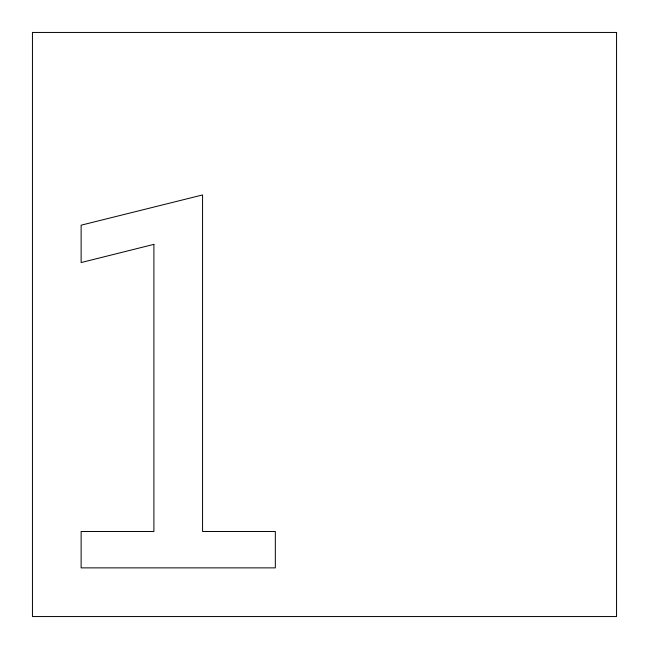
<?xml version="1.0" encoding="UTF-8"?>
<svg xmlns="http://www.w3.org/2000/svg" width="649" height="649" viewBox="0 0 649 649"><rect width="100%" height="100%" fill="white"/><g stroke="black" fill="none" stroke-linecap="round" stroke-linejoin="round"><path stroke-width="0.97" d="M153.894 244.357L81.125 262.553L81.125 225.187L202.569 194.943L202.569 531.49L275.33 531.49L275.33 567.875L81.125 567.875L81.125 531.49L153.894 531.49L153.894 244.357M616.55 32.45L32.45 32.45L32.45 616.55L616.55 616.55L616.55 32.45"/></g></svg>
